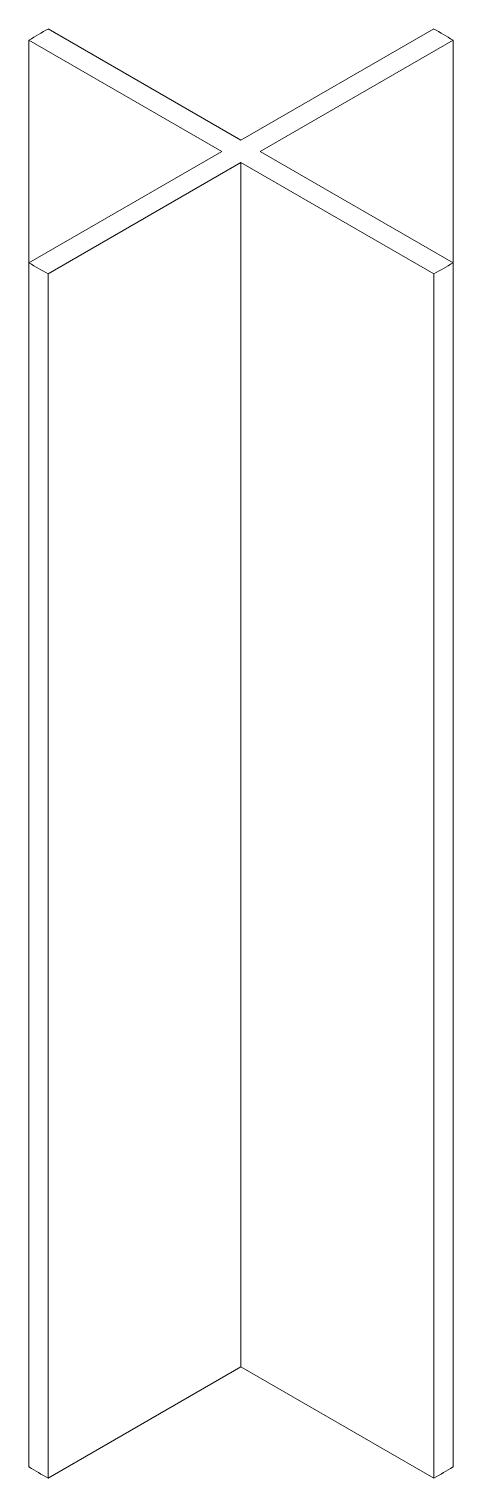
# Paper-space layout '_Isometric' of a CAD drawing. Header units: millimetres. Extents: x -39 to 39, y -22 to 243.
import ezdxf

# ---------------------------------------------------------------- set-up
doc = ezdxf.new("R2010")
doc.units = ezdxf.units.MM

psp = doc.layouts.new('_Isometric')

# ---------------------------------------------------------------- linework, layer by layer
at = {"color": 7, "linetype": 'Continuous', "lineweight": 15}
for p, q in [((-35.31, 242.89), (0, 222.51)), ((35.31, 242.89), (0, 222.51)), ((-38.85, 240.85), (-3.54, 220.47)), ((-38.85, -20.39), (-38.85, 240.85)), ((38.85, 240.85), (3.54, 220.47)), ((38.85, -20.39), (38.85, 240.85)), ((-3.54, 220.47), (-38.85, 200.08)), ((3.54, 220.47), (38.85, 200.08)), ((0, 218.42), (-35.31, 198.04)), ((0, 218.42), (35.31, 198.04)), ((0, -2.04), (0, 218.42)), ((-35.31, -22.43), (-35.31, 198.04)), ((35.31, -22.43), (35.31, 198.04)), ((0, -2.04), (-35.31, -22.43)), ((0, -2.04), (35.31, -22.43))]:
    psp.add_line(p, q, dxfattribs=at)
for centre, start, end in [((-12.36, 199.05), 117.6333, 122.3614), ((12.36, 199.05), 57.6386, 62.3667), ((-12.36, 241.88), 237.6386, 242.3667), ((12.36, 241.88), 297.6333, 302.3614), ((-12.36, 21.41), 237.6386, 242.3667), ((12.36, 21.41), 297.6333, 302.3614)]:
    psp.add_arc(centre, 49.48, start, end, dxfattribs=at)

doc.saveas('drawing.dxf')
